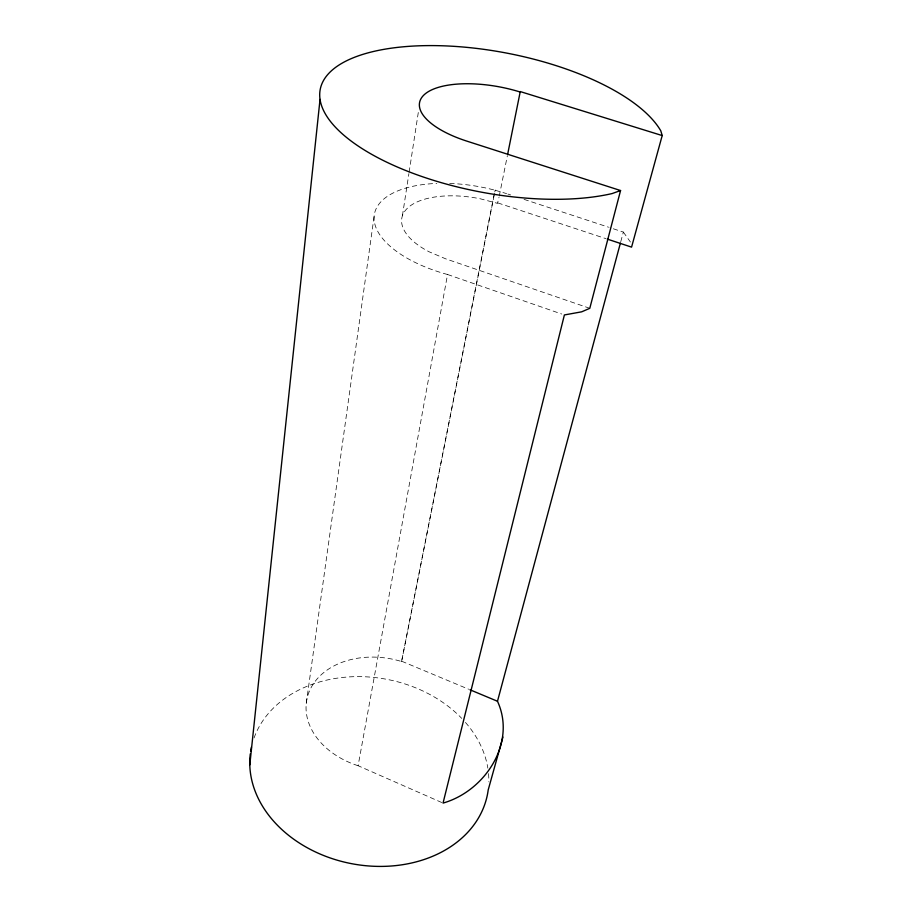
<?xml version="1.0" encoding="UTF-8"?>
<svg xmlns="http://www.w3.org/2000/svg" width="912" height="912" viewBox="0 0 912 912"><rect width="100%" height="100%" fill="white"/><g stroke="black" fill="none" stroke-linecap="round" stroke-linejoin="round"><path stroke-width="0.68" stroke-dasharray="4.56 3.42" d="M306.261 703.277L374.125 216.235M402.42 215.768L408.895 173.622M409.112 172.22L418.403 111.811M441.75 802.514L358.108 765.727L447.541 274.501A99.419 46.421 10.8 0 1 374.216 220.784A99.419 46.421 10.8 0 1 436.814 183.437M358.108 765.727A74.852 55.928 10.8 0 1 309.293 691.41A74.852 55.928 10.8 0 1 401.576 661.531L494.988 190.198L506.593 193.618M401.576 661.531L495.193 189.992M589.79 308.313L445.649 258.814L429.039 251.758A71.752 33.47 10.8 0 1 406.775 208.859A71.752 33.47 10.8 0 1 480.259 198.782L497.507 203.342L498.989 197.38M499.274 195.977L507.391 155.61M620.764 241.714L623.352 232.081L609.934 227.658M507.938 194.062L510.617 194.94M524.035 199.363L608.589 227.213M497.872 202.943L605.91 238.648M447.541 274.501L561.701 314.013M401.747 661.257L468.631 689.21M623.352 232.081L630.431 242.033M254.072 737.922A120.361 93.833 10.8 0 1 344.542 677.263A120.361 93.833 10.8 0 1 461.734 718.382M465.462 722.441A120.361 93.833 10.8 0 1 487.852 768.166M488.536 773.604A120.361 93.833 10.8 0 1 488.809 781.823M449.696 183.437A99.419 46.421 10.8 0 1 494.988 190.198"/><path stroke-width="1.37" d="M249.797 764.883L320.032 99.374M507.665 154.219L520.25 91.576L662.203 135.557L631.571 247.129L607.267 239.092M520.25 91.576L519.874 91.93A75.97 30.37 10.8 0 0 424.217 94.711A75.97 30.37 10.8 0 0 466.784 141.109L620.559 190.54L589.79 308.313L581.674 311.824L564.391 314.948L443.038 803.084C484.625 791.285 516.773 743.269 497.485 701.26L620.399 243.082M502.934 737.044L488.194 789.963A120.361 93.833 10.8 0 1 357.458 864.679A120.361 93.833 10.8 0 1 250.298 753.836M620.559 190.54L612.123 193.561A176.027 70.669 10.8 0 1 349.022 139.433A176.027 70.669 10.8 0 1 421.823 45.714A176.027 70.669 10.8 0 1 660.812 130.872L662.203 135.557M469.942 689.757L497.485 701.26M250.686 751.1A120.361 93.833 10.8 0 1 251.45 747.053"/></g></svg>
